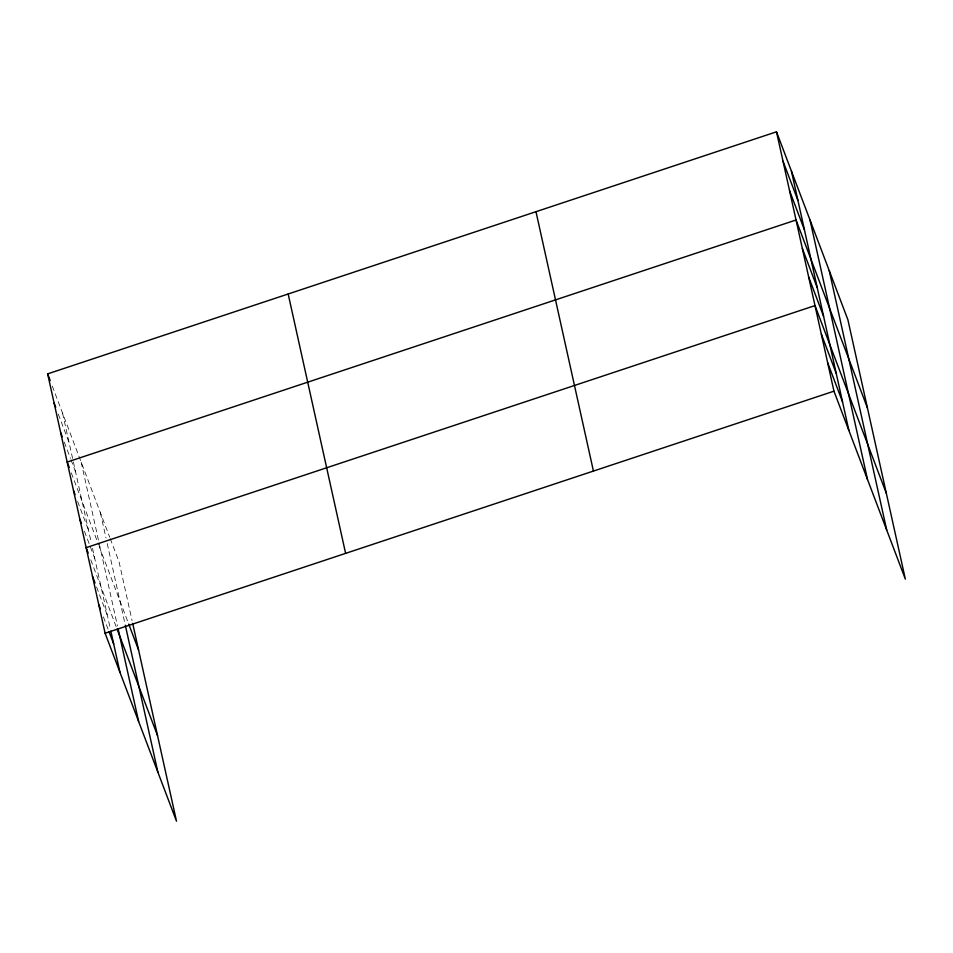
<?xml version="1.0" encoding="UTF-8"?>
<svg xmlns="http://www.w3.org/2000/svg" width="953" height="953" viewBox="0 0 953 953"><rect width="100%" height="100%" fill="white"/><g stroke="black" fill="none" stroke-linecap="round" stroke-linejoin="round"><path stroke-width="0.71" stroke-dasharray="4.76 3.57" d="M52.272 386.048L109.726 537.278M110.238 538.636L119.042 561.817L132.062 620.606M58.276 414.09L69.057 442.49M64.268 442.132L70.439 458.369M70.951 459.715L75.573 471.89M71.296 472.879L98.647 544.913M99.172 546.272L128.214 622.738M77.61 501.409L88.403 529.82M84.448 531.298L94.716 558.351M90.761 559.828L116.576 627.777M96.575 587L107.355 615.412M103.4 616.889L108.547 630.409M100.399 512.738L105.986 537.933M107.224 543.532L124.986 623.75M81.196 462.181L98.862 541.959M99.172 543.365L117.469 625.966M62.553 413.102L91.25 542.65M92.512 548.356L110.524 629.671"/><path stroke-width="1.43" d="M132.681 623.405L176.496 821.188L105.104 633.245L47.65 373.874L776.504 131.812L847.896 319.755L905.35 579.126L833.958 391.183L776.504 131.812M105.104 633.245L833.958 391.183M783.021 161.212L797.923 200.428M789.525 190.6L804.427 229.828M867.433 407.944L796.041 220L67.186 462.062L69.235 467.47M802.366 248.53L817.257 287.746M808.68 277.061L823.583 316.277M886.397 493.535L814.994 305.591L86.139 547.653L88.2 553.062M821.319 334.122L836.222 373.35M827.633 362.652L842.535 401.88M47.65 373.874L50.223 380.64M54.166 403.274L55.703 407.324M60.67 432.662L62.219 436.724M128.738 624.096L138.578 650.006M73.5 490.592L75.049 494.655M79.826 519.123L81.362 523.185M117.088 629.135L157.531 735.597M92.465 576.184L95.026 582.95M98.778 604.714L100.327 608.776M109.059 631.768L113.681 643.942M829.253 270.676L886.707 530.047M810.05 220.107L867.504 479.478M791.407 171.04L848.861 430.411M535.979 211.697L593.433 471.068M288.175 294L345.617 553.371M125.308 625.18L157.853 772.109M118.101 628.825L138.638 721.54M110.834 631.1L119.995 672.473"/></g></svg>
